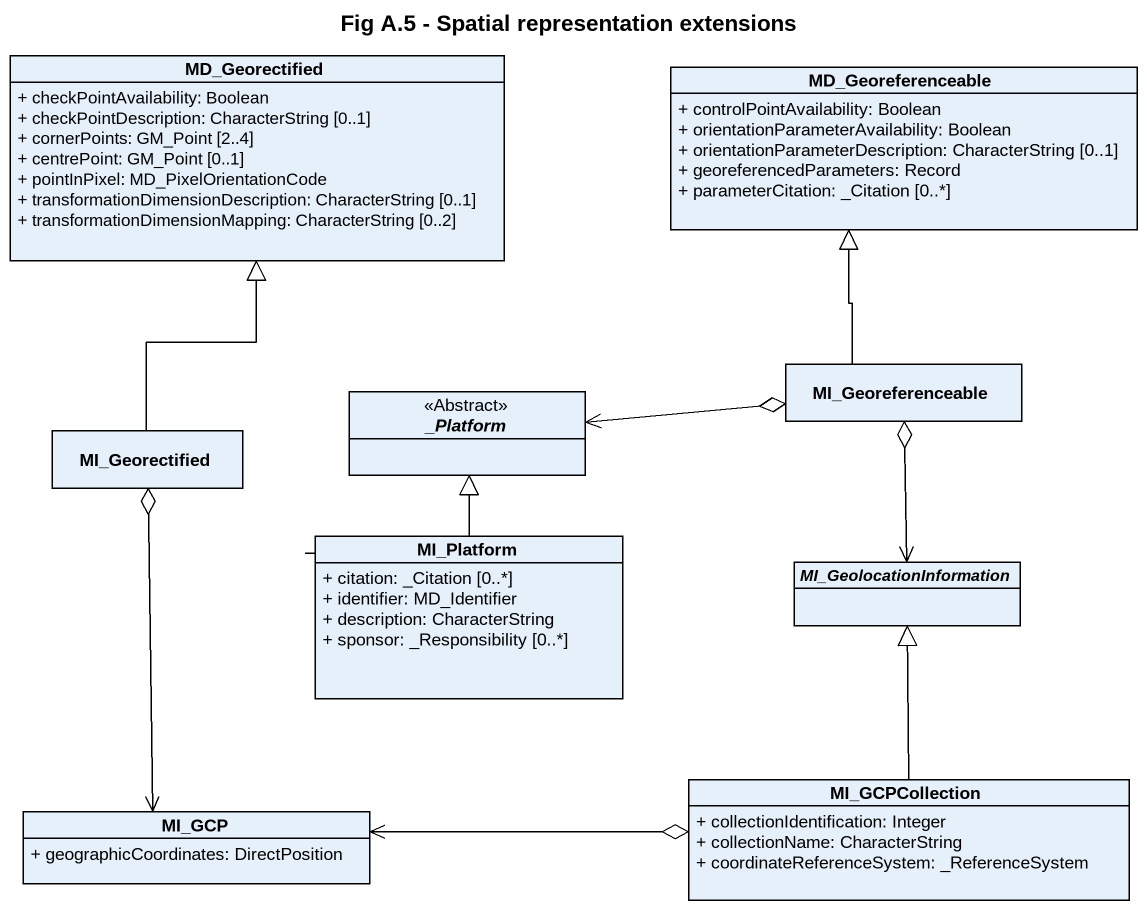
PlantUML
@startuml
title Fig A.5 - Spatial representation extensions
hide circle
hide empty members
skinparam classAttributeIconSize 0
class MD_Georectified {
  + checkPointAvailability: Boolean
  + checkPointDescription: CharacterString [0..1]
  + cornerPoints: GM_Point [2..4]
  + centrePoint: GM_Point [0..1]
  + pointInPixel: MD_PixelOrientationCode
  + transformationDimensionDescription: CharacterString [0..1]
  + transformationDimensionMapping: CharacterString [0..2]
}
class MD_Georeferenceable {
  + controlPointAvailability: Boolean
  + orientationParameterAvailability: Boolean
  + orientationParameterDescription: CharacterString [0..1]
  + georeferencedParameters: Record
  + parameterCitation: _Citation [0..*]
}
abstract class "_Platform" as Platform <<Abstract>>
class MI_Georeferenceable
class MI_Georectified
class MI_Platform {
  + citation: _Citation [0..*]
  + identifier: MD_Identifier
  + description: CharacterString
  + sponsor: _Responsibility [0..*]
}
abstract class MI_GeolocationInformation
class MI_GCPCollection {
  + collectionIdentification: Integer
  + collectionName: CharacterString
  + coordinateReferenceSystem: _ReferenceSystem
}
class MI_GCP {
  + geographicCoordinates: DirectPosition
}
MI_Georeferenceable -up-|> MD_Georeferenceable
MI_Georeferenceable o-left-> Platform
MI_Georeferenceable o--> MI_GeolocationInformation
MI_Georectified -up-|> MD_Georectified
MI_Georectified o--> MI_GCP
MI_Platform -up-|> Platform
MI_GCPCollection -up-|> MI_GeolocationInformation
MI_GCP <-right-o MI_GCPCollection
@enduml
